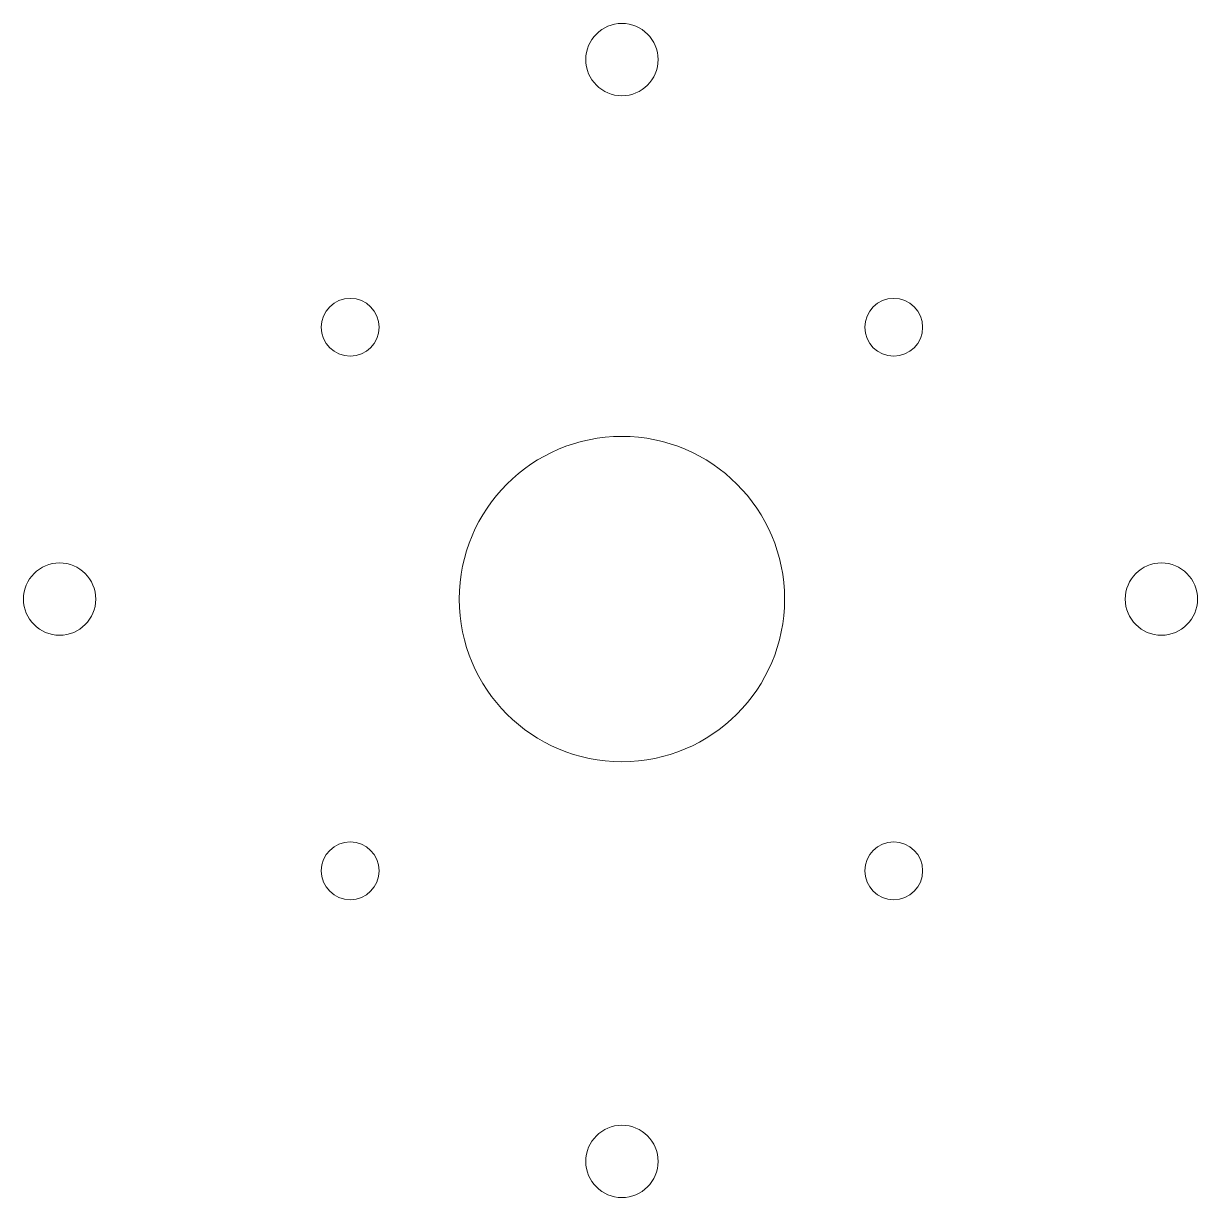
# Model space of a CAD drawing. Header units: inches. Extents: x -3.26 to 3.13, y -3.26 to 3.13.
import ezdxf

# ---------------------------------------------------------------- set-up
doc = ezdxf.new("R2010")
doc.units = ezdxf.units.IN
doc.header["$MEASUREMENT"] = 0
doc.layers.add('Layer 1', color=7, linetype='Continuous')

msp = doc.modelspace()

# ---------------------------------------------------------------- linework, layer by layer
at = {"layer": 'Layer 1', "lineweight": 18}
for centre, major_axis, ratio in [((0, 2.938), (0, 0.1969), 1), ((-1.48, 1.4803), (0, 0.1575), 1), ((1.4803, 1.4803), (0, 0.1575), 1), ((0, 0), (0.8858, 0), 0.999996), ((-3.0624, 0), (0, 0.1969), 1), ((2.938, 0), (0, 0.1969), 1), ((-1.48, -1.48), (0, 0.1575), 1), ((1.4803, -1.48), (0, 0.1575), 1), ((0, -3.0624), (0, 0.1969), 1)]:
    msp.add_ellipse(centre, major_axis=major_axis, ratio=ratio, dxfattribs=at)

doc.saveas('drawing.dxf')
